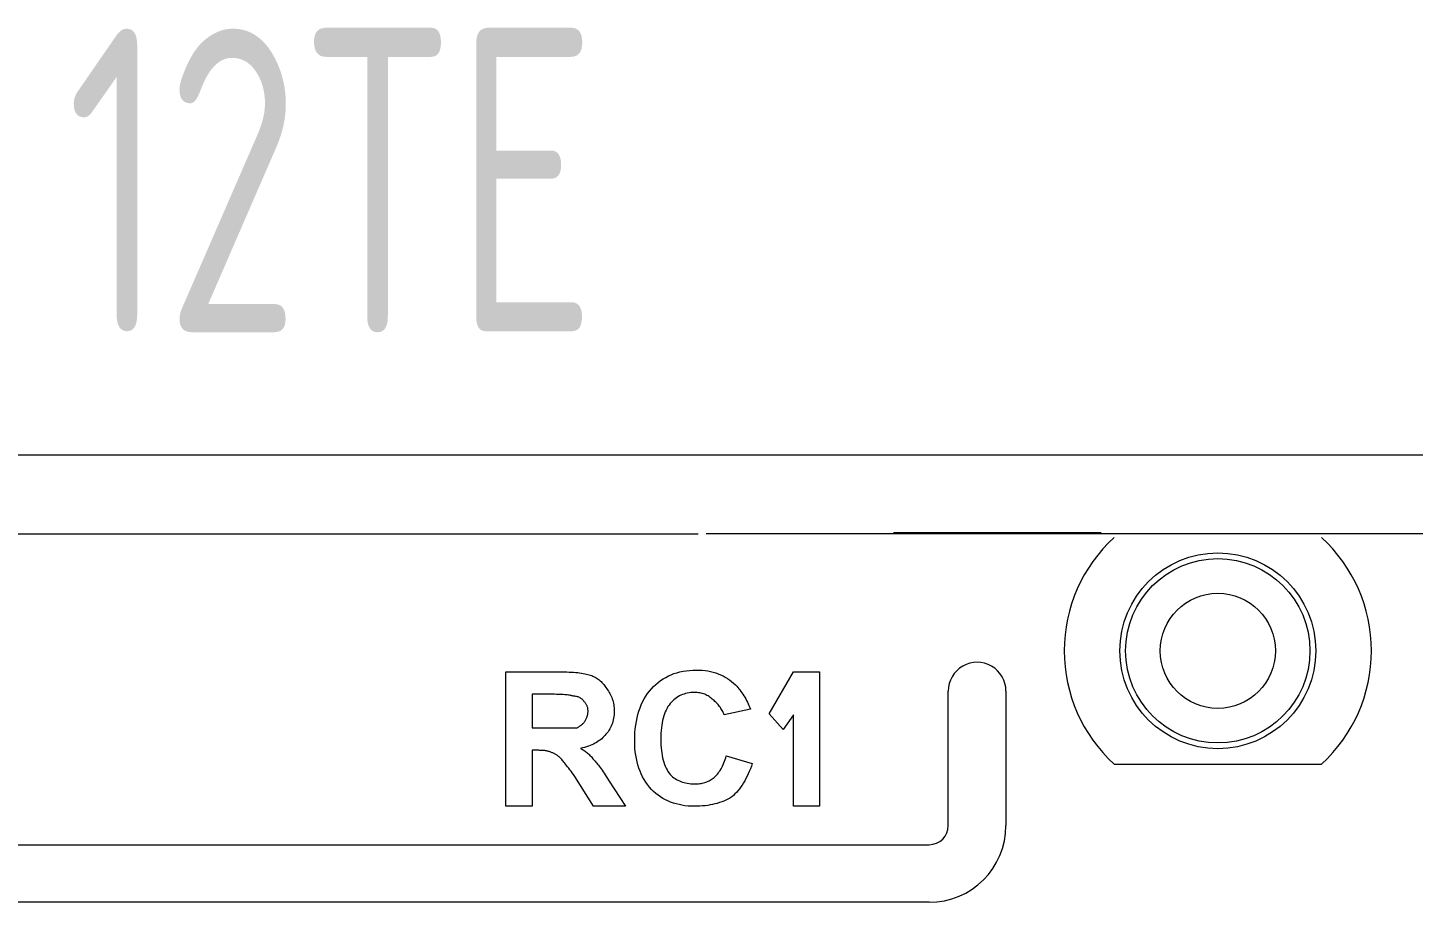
# Model space of a CAD drawing. Extents: x -194 to 239, y -574 to -265.
# Drawn here: x -101.1 to -89.69, y -297.96 to -290.76 of the extents above; entities that cross this region are included whole.
import ezdxf

# ---------------------------------------------------------------- set-up
doc = ezdxf.new("R2010")
doc.units = 0
doc.header["$LTSCALE"] = 0.5
doc.layers.get('0').update_dxf_attribs({"linetype": 'CONTINUOUS'})
doc.layers.add('1', color=7, linetype='CONTINUOUS')
doc.layers.add('UMRISSE', color=7, linetype='CONTINUOUS')
doc.layers.add('VISIBLE', color=7, linetype='CONTINUOUS', lineweight=0)
doc.styles.add('ISO3098-1', font='isoct.shx')

msp = doc.modelspace()

# ---------------------------------------------------------------- linework, layer by layer
at = {"lineweight": 5}
for p, q in [((-108.32071, -294.92919), (-95.57732, -294.92919)), ((-94.99109, -296.41125), (-94.79149, -296.0662)), ((-94.99109, -296.41125), (-94.87573, -296.54096))]:
    msp.add_line(p, q, dxfattribs=at)
at = {"layer": '1', "lineweight": 5}
msp.add_line((-152.7448, -294.27977), (-76.27425, -294.27977), dxfattribs=at)
at = {"layer": 'UMRISSE', "lineweight": 5}
msp.add_line((-76.23346, -294.92834), (-95.50982, -294.92834), dxfattribs=at)
at = {"layer": 'VISIBLE', "color": 7, "lineweight": 5}
for p, q in [((-92.25851, -294.91997), (-93.96714, -294.91997)), ((-97.15936, -296.06658), (-96.69816, -296.06658)), ((-97.15936, -297.17346), (-97.15936, -296.06658)), ((-96.69816, -296.06658), (-96.67738, -296.0667)), ((-96.67738, -296.0667), (-96.65732, -296.06706)), ((-96.65732, -296.06706), (-96.63798, -296.06766)), ((-96.63798, -296.06766), (-96.61937, -296.0685)), ((-96.61937, -296.0685), (-96.60147, -296.06958)), ((-96.60147, -296.06958), (-96.5843, -296.0709)), ((-96.5843, -296.0709), (-96.56784, -296.07246)), ((-96.56784, -296.07246), (-96.55211, -296.07427)), ((-96.55211, -296.07427), (-96.5371, -296.07631)), ((-96.5371, -296.07631), (-96.5228, -296.07859)), ((-96.5228, -296.07859), (-96.50923, -296.08111)), ((-96.50923, -296.08111), (-96.49638, -296.08387)), ((-96.49638, -296.08387), (-96.48425, -296.08688)), ((-95.79882, -296.08964), (-95.7754, -296.08063)), ((-95.7754, -296.08063), (-95.75125, -296.07282)), ((-95.75125, -296.07282), (-95.72639, -296.06622)), ((-95.72639, -296.06622), (-95.70081, -296.06081)), ((-95.70081, -296.06081), (-95.67451, -296.05661)), ((-95.67451, -296.05661), (-95.64748, -296.05361)), ((-95.64748, -296.05361), (-95.61974, -296.05181)), ((-95.61951, -296.05207), (-95.59104, -296.05147)), ((-95.59128, -296.05121), (-95.56659, -296.05169)), ((-95.56659, -296.05169), (-95.54251, -296.05313)), ((-95.54251, -296.05313), (-95.51903, -296.05553)), ((-95.51903, -296.05553), (-95.49615, -296.05889)), ((-95.49615, -296.05889), (-95.47387, -296.06322)), ((-95.47387, -296.06322), (-95.4522, -296.0685)), ((-95.4522, -296.0685), (-95.43112, -296.07475)), ((-95.43112, -296.07475), (-95.41064, -296.08195)), ((-95.41064, -296.08195), (-95.39076, -296.09012)), ((-94.79149, -296.0662), (-94.57648, -296.0662)), ((-94.57648, -296.06658), (-94.57648, -296.77375)), ((-94.57648, -296.08195), (-94.57648, -297.17346)), ((-96.48425, -296.08688), (-96.47284, -296.09012)), ((-96.47284, -296.09012), (-96.46215, -296.0936)), ((-96.46215, -296.0936), (-96.45218, -296.09733)), ((-96.45218, -296.09733), (-96.44269, -296.10135)), ((-96.44269, -296.10135), (-96.43345, -296.10573)), ((-96.43345, -296.10573), (-96.42444, -296.11048)), ((-96.42444, -296.11048), (-96.41567, -296.11558)), ((-96.41567, -296.11558), (-96.40714, -296.12105)), ((-96.40714, -296.12105), (-96.39886, -296.12687)), ((-96.39886, -296.12687), (-96.39081, -296.13306)), ((-96.39081, -296.13306), (-96.383, -296.1396)), ((-96.383, -296.1396), (-96.37544, -296.14651)), ((-96.37544, -296.14651), (-96.36811, -296.15377)), ((-96.36811, -296.15377), (-96.36102, -296.1614)), ((-96.36102, -296.1614), (-96.35418, -296.16939)), ((-96.35418, -296.16939), (-96.34757, -296.17774)), ((-96.34757, -296.17774), (-96.34121, -296.18644)), ((-96.34121, -296.18644), (-96.33508, -296.19551)), ((-96.33508, -296.19551), (-96.3292, -296.20494)), ((-95.96024, -296.20494), (-95.94258, -296.18632)), ((-95.94258, -296.18632), (-95.9242, -296.16891)), ((-95.9242, -296.16891), (-95.90511, -296.15269)), ((-95.90511, -296.15269), (-95.88529, -296.13768)), ((-95.88529, -296.13768), (-95.86475, -296.12387)), ((-95.86475, -296.12387), (-95.84349, -296.11126)), ((-95.84349, -296.11126), (-95.82152, -296.09985)), ((-95.82152, -296.09985), (-95.79882, -296.08964)), ((-95.39076, -296.09012), (-95.37149, -296.09925)), ((-95.37149, -296.09925), (-95.35281, -296.10934)), ((-95.35281, -296.10934), (-95.33473, -296.12039)), ((-95.33473, -296.12039), (-95.31726, -296.1324)), ((-95.31726, -296.1324), (-95.30038, -296.14537)), ((-95.30038, -296.14537), (-95.28411, -296.1593)), ((-95.28411, -296.1593), (-95.26844, -296.17419)), ((-95.26844, -296.17419), (-95.25895, -296.18398)), ((-95.25895, -296.18398), (-95.2497, -296.19413)), ((-95.2497, -296.19413), (-95.24069, -296.20464)), ((-96.77502, -296.25106), (-96.94413, -296.25106)), ((-96.94413, -296.25106), (-96.94413, -296.52778)), ((-96.75815, -296.25112), (-96.77502, -296.25106)), ((-96.74211, -296.2513), (-96.75815, -296.25112)), ((-96.72692, -296.2516), (-96.74211, -296.2513)), ((-96.71257, -296.25202), (-96.72692, -296.2516)), ((-96.69906, -296.25256), (-96.71257, -296.25202)), ((-96.68639, -296.25322), (-96.69906, -296.25256)), ((-96.67456, -296.254), (-96.68639, -296.25322)), ((-96.66357, -296.2549), (-96.67456, -296.254)), ((-96.65342, -296.25592), (-96.66357, -296.2549)), ((-96.64411, -296.25706), (-96.65342, -296.25592)), ((-96.63564, -296.25833), (-96.64411, -296.25706)), ((-96.62802, -296.25971), (-96.63564, -296.25833)), ((-96.62123, -296.26121), (-96.62802, -296.25971)), ((-96.61528, -296.26283), (-96.62123, -296.26121)), ((-96.61018, -296.26457), (-96.61528, -296.26283)), ((-96.60592, -296.26643), (-96.61018, -296.26457)), ((-96.59835, -296.26661), (-96.60592, -296.26643)), ((-96.59102, -296.26715), (-96.59835, -296.26661)), ((-96.58394, -296.26805), (-96.59102, -296.26715)), ((-96.57709, -296.26931), (-96.58394, -296.26805)), ((-96.57049, -296.27094), (-96.57709, -296.26931)), ((-96.56412, -296.27292), (-96.57049, -296.27094)), ((-96.55799, -296.27526), (-96.56412, -296.27292)), ((-96.55211, -296.27796), (-96.55799, -296.27526)), ((-96.54646, -296.28102), (-96.55211, -296.27796)), ((-96.54106, -296.28445), (-96.54646, -296.28102)), ((-96.5359, -296.28823), (-96.54106, -296.28445)), ((-96.53097, -296.29237), (-96.5359, -296.28823)), ((-96.52629, -296.29688), (-96.53097, -296.29237)), ((-96.52184, -296.30174), (-96.52629, -296.29688)), ((-96.51764, -296.30697), (-96.52184, -296.30174)), ((-96.51368, -296.31255), (-96.51764, -296.30697)), ((-96.50995, -296.31646), (-96.51368, -296.31255)), ((-96.3292, -296.20494), (-96.32175, -296.21467)), ((-96.32175, -296.21467), (-96.31478, -296.22464)), ((-96.31478, -296.22464), (-96.3083, -296.23484)), ((-96.3083, -296.23484), (-96.30229, -296.24529)), ((-96.30229, -296.24529), (-96.29677, -296.25598)), ((-96.29677, -296.25598), (-96.29172, -296.26691)), ((-96.29172, -296.26691), (-96.28716, -296.27808)), ((-96.28716, -296.27808), (-96.28308, -296.28949)), ((-96.28308, -296.28949), (-96.27947, -296.30114)), ((-96.27947, -296.30114), (-96.27635, -296.31303)), ((-96.27635, -296.31303), (-96.27371, -296.32516)), ((-96.04455, -296.33753), (-96.0332, -296.31303)), ((-96.0332, -296.31303), (-96.02077, -296.28949)), ((-96.02077, -296.28949), (-96.00726, -296.26691)), ((-96.00726, -296.26691), (-95.99266, -296.24529)), ((-95.99266, -296.24529), (-95.97699, -296.22464)), ((-95.97699, -296.22464), (-95.96024, -296.20494)), ((-95.78657, -296.30631), (-95.79671, -296.31676)), ((-95.77606, -296.29658), (-95.78657, -296.30631)), ((-95.76519, -296.28757), (-95.77606, -296.29658)), ((-95.75396, -296.27928), (-95.76519, -296.28757)), ((-95.74237, -296.27172), (-95.75396, -296.27928)), ((-95.73042, -296.26487), (-95.74237, -296.27172)), ((-95.71811, -296.25875), (-95.73042, -296.26487)), ((-95.70543, -296.25334), (-95.71811, -296.25875)), ((-95.6924, -296.24866), (-95.70543, -296.25334)), ((-95.67901, -296.24469), (-95.6924, -296.24866)), ((-95.66526, -296.24145), (-95.67901, -296.24469)), ((-95.65115, -296.23893), (-95.66526, -296.24145)), ((-95.63668, -296.23713), (-95.65115, -296.23893)), ((-95.62184, -296.23605), (-95.63668, -296.23713)), ((-95.60665, -296.23569), (-95.62184, -296.23605)), ((-95.59524, -296.23593), (-95.60665, -296.23569)), ((-95.58407, -296.23665), (-95.59524, -296.23593)), ((-95.57314, -296.23785), (-95.58407, -296.23665)), ((-95.56245, -296.23953), (-95.57314, -296.23785)), ((-95.552, -296.24169), (-95.56245, -296.23953)), ((-95.54179, -296.24433), (-95.552, -296.24169)), ((-95.53182, -296.24746), (-95.54179, -296.24433)), ((-95.5221, -296.25106), (-95.53182, -296.24746)), ((-95.51261, -296.25514), (-95.5221, -296.25106)), ((-95.50336, -296.25971), (-95.51261, -296.25514)), ((-95.49435, -296.26475), (-95.50336, -296.25971)), ((-95.48558, -296.27028), (-95.49435, -296.26475)), ((-95.47706, -296.27628), (-95.48558, -296.27028)), ((-95.46877, -296.28277), (-95.47706, -296.27628)), ((-95.46072, -296.28973), (-95.46877, -296.28277)), ((-95.45292, -296.29718), (-95.46072, -296.28973)), ((-95.44535, -296.30306), (-95.45292, -296.29718)), ((-95.43802, -296.30919), (-95.44535, -296.30306)), ((-95.43094, -296.31555), (-95.43802, -296.30919)), ((-95.24069, -296.20464), (-95.23192, -296.21551)), ((-95.23192, -296.21551), (-95.2234, -296.22674)), ((-95.2234, -296.22674), (-95.21511, -296.23833)), ((-95.21511, -296.23833), (-95.20706, -296.25028)), ((-95.20706, -296.25028), (-95.19926, -296.26259)), ((-95.19926, -296.26259), (-95.19169, -296.27526)), ((-95.19169, -296.27526), (-95.18436, -296.28829)), ((-95.18436, -296.28829), (-95.17728, -296.30168)), ((-95.17728, -296.30168), (-95.17043, -296.31543)), ((-93.51614, -297.33159), (-93.51614, -296.2247)), ((-93.04176, -296.2247), (-93.04176, -297.33159)), ((-96.50647, -296.32048), (-96.50995, -296.31646)), ((-96.50323, -296.32462), (-96.50647, -296.32048)), ((-96.50022, -296.32889), (-96.50323, -296.32462)), ((-96.49746, -296.33327), (-96.50022, -296.32889)), ((-96.49494, -296.33777), (-96.49746, -296.33327)), ((-96.49266, -296.3424), (-96.49494, -296.33777)), ((-96.49062, -296.34714), (-96.49266, -296.3424)), ((-96.48881, -296.35201), (-96.49062, -296.34714)), ((-96.48725, -296.35699), (-96.48881, -296.35201)), ((-96.48881, -296.42977), (-96.48725, -296.42401)), ((-96.48593, -296.3621), (-96.48725, -296.35699)), ((-96.48725, -296.42401), (-96.48593, -296.41824)), ((-96.48485, -296.36732), (-96.48593, -296.3621)), ((-96.48593, -296.41824), (-96.48485, -296.41248)), ((-96.48401, -296.37266), (-96.48485, -296.36732)), ((-96.48485, -296.41248), (-96.48401, -296.40671)), ((-96.48341, -296.37813), (-96.48401, -296.37266)), ((-96.48401, -296.40671), (-96.48341, -296.40095)), ((-96.48305, -296.38371), (-96.48341, -296.37813)), ((-96.48341, -296.40095), (-96.48305, -296.39518)), ((-96.48293, -296.38942), (-96.48305, -296.38371)), ((-96.48305, -296.39518), (-96.48293, -296.38942)), ((-96.27371, -296.32516), (-96.27155, -296.33753)), ((-96.27155, -296.33753), (-96.26986, -296.35014)), ((-96.2689, -296.41945), (-96.27041, -296.43392)), ((-96.26986, -296.35014), (-96.26866, -296.363)), ((-96.268, -296.40461), (-96.2689, -296.41945)), ((-96.26866, -296.363), (-96.26794, -296.37609)), ((-96.2677, -296.38942), (-96.268, -296.40461)), ((-96.26794, -296.37609), (-96.2677, -296.38942)), ((-96.07914, -296.44515), (-96.07211, -296.4168)), ((-96.07211, -296.4168), (-96.06401, -296.38942)), ((-96.06401, -296.38942), (-96.05482, -296.363)), ((-96.05482, -296.363), (-96.04455, -296.33753)), ((-95.85334, -296.41224), (-95.85905, -296.42923)), ((-95.84704, -296.39608), (-95.85334, -296.41224)), ((-95.84013, -296.38077), (-95.84704, -296.39608)), ((-95.83263, -296.3663), (-95.84013, -296.38077)), ((-95.82452, -296.35267), (-95.83263, -296.3663)), ((-95.81581, -296.33988), (-95.82452, -296.35267)), ((-95.8065, -296.32793), (-95.81581, -296.33988)), ((-95.79671, -296.31676), (-95.8065, -296.32793)), ((-95.42409, -296.32216), (-95.43094, -296.31555)), ((-95.41748, -296.32901), (-95.42409, -296.32216)), ((-95.41112, -296.33609), (-95.41748, -296.32901)), ((-95.40499, -296.34342), (-95.41112, -296.33609)), ((-95.39911, -296.35099), (-95.40499, -296.34342)), ((-95.39346, -296.35879), (-95.39911, -296.35099)), ((-95.38806, -296.36684), (-95.39346, -296.35879)), ((-95.38289, -296.37513), (-95.38806, -296.36684)), ((-95.37797, -296.38365), (-95.38289, -296.37513)), ((-95.37329, -296.39242), (-95.37797, -296.38365)), ((-95.36884, -296.40143), (-95.37329, -296.39242)), ((-95.36464, -296.41068), (-95.36884, -296.40143)), ((-95.36068, -296.42017), (-95.36464, -296.41068)), ((-95.14545, -296.37405), (-95.36068, -296.42017)), ((-95.17043, -296.31543), (-95.16382, -296.32955)), ((-95.16382, -296.32955), (-95.15746, -296.34402)), ((-95.15746, -296.34402), (-95.15133, -296.35885)), ((-95.15133, -296.35885), (-95.14545, -296.37405)), ((-94.7917, -296.42017), (-94.87573, -296.54096)), ((-94.7917, -297.17346), (-94.7917, -296.42017)), ((-94.7917, -296.77375), (-94.7917, -296.42017)), ((-96.94413, -296.52778), (-96.57517, -296.52778)), ((-96.57517, -296.52778), (-96.57133, -296.5258)), ((-96.57133, -296.5258), (-96.56748, -296.5237)), ((-96.56748, -296.5237), (-96.56364, -296.52147)), ((-96.56364, -296.52147), (-96.5598, -296.51913)), ((-96.5598, -296.51913), (-96.55595, -296.51667)), ((-96.55595, -296.51667), (-96.55211, -296.51409)), ((-96.55211, -296.51409), (-96.54827, -296.51138)), ((-96.54827, -296.51138), (-96.54442, -296.50856)), ((-96.54442, -296.50856), (-96.54058, -296.50562)), ((-96.54058, -296.50562), (-96.53674, -296.50256)), ((-96.53674, -296.50256), (-96.53289, -296.49937)), ((-96.53289, -296.49937), (-96.52905, -296.49607)), ((-96.52905, -296.49607), (-96.52521, -296.49265)), ((-96.52521, -296.49265), (-96.52136, -296.48911)), ((-96.52136, -296.48911), (-96.51752, -296.48544)), ((-96.51752, -296.48544), (-96.51368, -296.48166)), ((-96.51368, -296.48166), (-96.50995, -296.47589)), ((-96.50995, -296.47589), (-96.50647, -296.47013)), ((-96.50647, -296.47013), (-96.50323, -296.46436)), ((-96.50323, -296.46436), (-96.50022, -296.4586)), ((-96.50022, -296.4586), (-96.49746, -296.45283)), ((-96.49746, -296.45283), (-96.49494, -296.44707)), ((-96.49494, -296.44707), (-96.49266, -296.4413)), ((-96.49266, -296.4413), (-96.49062, -296.43554)), ((-96.49062, -296.43554), (-96.48881, -296.42977)), ((-96.30403, -296.53673), (-96.31094, -296.54796)), ((-96.29773, -296.52514), (-96.30403, -296.53673)), ((-96.29202, -296.51319), (-96.29773, -296.52514)), ((-96.28692, -296.50088), (-96.29202, -296.51319)), ((-96.28242, -296.4882), (-96.28692, -296.50088)), ((-96.27851, -296.47517), (-96.28242, -296.4882)), ((-96.27521, -296.46178), (-96.27851, -296.47517)), ((-96.27251, -296.44803), (-96.27521, -296.46178)), ((-96.27041, -296.43392), (-96.27251, -296.44803)), ((-96.09643, -296.56813), (-96.09373, -296.53595)), ((-96.09373, -296.53595), (-96.08995, -296.50472)), ((-96.08995, -296.50472), (-96.08508, -296.47445)), ((-96.08508, -296.47445), (-96.07914, -296.44515)), ((-95.87857, -296.52682), (-95.88067, -296.54886)), ((-95.87586, -296.50562), (-95.87857, -296.52682)), ((-95.87256, -296.48526), (-95.87586, -296.50562)), ((-95.86866, -296.46575), (-95.87256, -296.48526)), ((-95.86415, -296.44707), (-95.86866, -296.46575)), ((-95.85905, -296.42923), (-95.86415, -296.44707)), ((-96.42528, -296.65461), (-96.43807, -296.66115)), ((-96.41309, -296.6477), (-96.42528, -296.65461)), ((-96.4015, -296.64044), (-96.41309, -296.6477)), ((-96.39051, -296.63281), (-96.4015, -296.64044)), ((-96.38012, -296.62482), (-96.39051, -296.63281)), ((-96.37033, -296.61648), (-96.38012, -296.62482)), ((-96.36114, -296.60777), (-96.37033, -296.61648)), ((-96.35256, -296.5987), (-96.36114, -296.60777)), ((-96.34457, -296.58927), (-96.35256, -296.5987)), ((-96.33526, -296.57948), (-96.34457, -296.58927)), ((-96.32655, -296.56934), (-96.33526, -296.57948)), ((-96.31845, -296.55883), (-96.32655, -296.56934)), ((-96.31094, -296.54796), (-96.31845, -296.55883)), ((-96.0986, -296.63539), (-96.09806, -296.60128)), ((-96.09806, -296.66578), (-96.0986, -296.63539)), ((-96.09806, -296.60128), (-96.09643, -296.56813)), ((-95.88307, -296.59546), (-95.88337, -296.62002)), ((-95.88337, -296.62002), (-95.88307, -296.64458)), ((-95.88217, -296.57174), (-95.88307, -296.59546)), ((-95.88307, -296.64458), (-95.88217, -296.6683)), ((-95.88067, -296.54886), (-95.88217, -296.57174)), ((-96.89801, -296.71226), (-96.94413, -296.71226)), ((-96.94413, -296.71226), (-96.94413, -297.17346)), ((-96.88858, -296.71232), (-96.89801, -296.71226)), ((-96.87951, -296.7125), (-96.88858, -296.71232)), ((-96.87081, -296.7128), (-96.87951, -296.7125)), ((-96.86246, -296.71322), (-96.87081, -296.7128)), ((-96.85447, -296.71376), (-96.86246, -296.71322)), ((-96.84685, -296.71442), (-96.85447, -296.71376)), ((-96.83958, -296.7152), (-96.84685, -296.71442)), ((-96.83267, -296.7161), (-96.83958, -296.7152)), ((-96.82613, -296.71712), (-96.83267, -296.7161)), ((-96.81994, -296.71826), (-96.82613, -296.71712)), ((-96.81412, -296.71953), (-96.81994, -296.71826)), ((-96.80865, -296.72091), (-96.81412, -296.71953)), ((-96.80355, -296.72241), (-96.80865, -296.72091)), ((-96.7988, -296.72403), (-96.80355, -296.72241)), ((-96.79442, -296.72577), (-96.7988, -296.72403)), ((-96.7904, -296.72763), (-96.79442, -296.72577)), ((-96.78469, -296.72961), (-96.7904, -296.72763)), ((-96.77911, -296.73172), (-96.78469, -296.72961)), ((-96.77364, -296.73394), (-96.77911, -296.73172)), ((-96.7683, -296.73628), (-96.77364, -296.73394)), ((-96.76307, -296.73874), (-96.7683, -296.73628)), ((-96.75797, -296.74132), (-96.76307, -296.73874)), ((-96.75298, -296.74403), (-96.75797, -296.74132)), ((-96.74812, -296.74685), (-96.75298, -296.74403)), ((-96.74338, -296.74979), (-96.74812, -296.74685)), ((-96.73875, -296.75285), (-96.74338, -296.74979)), ((-96.73425, -296.75604), (-96.73875, -296.75285)), ((-96.72986, -296.75934), (-96.73425, -296.75604)), ((-96.7256, -296.76276), (-96.72986, -296.75934)), ((-96.72146, -296.76631), (-96.7256, -296.76276)), ((-96.71743, -296.76997), (-96.72146, -296.76631)), ((-96.52743, -296.69286), (-96.54442, -296.69689)), ((-96.54442, -296.69689), (-96.5368, -296.70085)), ((-96.5368, -296.70085), (-96.52929, -296.70505)), ((-96.52929, -296.70505), (-96.5219, -296.7095)), ((-96.51103, -296.68848), (-96.52743, -296.69286)), ((-96.5219, -296.7095), (-96.51464, -296.71418)), ((-96.51464, -296.71418), (-96.50749, -296.71911)), ((-96.49524, -296.68373), (-96.51103, -296.68848)), ((-96.50749, -296.71911), (-96.50046, -296.72427)), ((-96.50046, -296.72427), (-96.49356, -296.72967)), ((-96.48005, -296.67863), (-96.49524, -296.68373)), ((-96.49356, -296.72967), (-96.48677, -296.73532)), ((-96.48677, -296.73532), (-96.48011, -296.7412)), ((-96.48011, -296.7412), (-96.47356, -296.74733)), ((-96.46545, -296.67317), (-96.48005, -296.67863)), ((-96.47356, -296.74733), (-96.46714, -296.7537)), ((-96.46714, -296.7537), (-96.46083, -296.7603)), ((-96.45146, -296.66734), (-96.46545, -296.67317)), ((-96.46083, -296.7603), (-96.45464, -296.76715)), ((-96.45464, -296.76715), (-96.44858, -296.77423)), ((-96.43807, -296.66115), (-96.45146, -296.66734)), ((-96.09643, -296.69544), (-96.09806, -296.66578)), ((-96.09373, -296.72439), (-96.09643, -296.69544)), ((-96.08995, -296.75261), (-96.09373, -296.72439)), ((-96.08508, -296.78012), (-96.08995, -296.75261)), ((-95.88217, -296.6683), (-95.88067, -296.69118)), ((-95.88067, -296.69118), (-95.87857, -296.71322)), ((-95.87857, -296.71322), (-95.87586, -296.73442)), ((-95.87586, -296.73442), (-95.87256, -296.75478)), ((-95.87256, -296.75478), (-95.86866, -296.77429)), ((-95.34933, -296.77351), (-95.3453, -296.75838)), ((-95.3453, -296.75838), (-95.13008, -296.81987)), ((-96.71353, -296.77375), (-96.71743, -296.76997)), ((-96.70945, -296.77796), (-96.71353, -296.77375)), ((-96.70488, -296.78288), (-96.70945, -296.77796)), ((-96.69984, -296.78853), (-96.70488, -296.78288)), ((-96.69431, -296.79489), (-96.69984, -296.78853)), ((-96.68831, -296.80198), (-96.69431, -296.79489)), ((-96.68182, -296.80978), (-96.68831, -296.80198)), ((-96.67486, -296.81831), (-96.68182, -296.80978)), ((-96.66741, -296.82756), (-96.67486, -296.81831)), ((-96.65948, -296.83753), (-96.66741, -296.82756)), ((-96.65108, -296.84822), (-96.65948, -296.83753)), ((-96.64219, -296.85963), (-96.65108, -296.84822)), ((-96.63282, -296.87176), (-96.64219, -296.85963)), ((-96.62297, -296.88461), (-96.63282, -296.87176)), ((-96.44858, -296.77423), (-96.44263, -296.78156)), ((-96.44263, -296.78156), (-96.43681, -296.78913)), ((-96.43681, -296.78913), (-96.43092, -296.79519)), ((-96.43092, -296.79519), (-96.4248, -296.80186)), ((-96.4248, -296.80186), (-96.41843, -296.80912)), ((-96.41843, -296.80912), (-96.41183, -296.81699)), ((-96.41183, -296.81699), (-96.40498, -296.82546)), ((-96.40498, -296.82546), (-96.3979, -296.83453)), ((-96.3979, -296.83453), (-96.39057, -296.84419)), ((-96.39057, -296.84419), (-96.383, -296.85446)), ((-96.383, -296.85446), (-96.3752, -296.86533)), ((-96.3752, -296.86533), (-96.36715, -296.8768)), ((-96.36715, -296.8768), (-96.35886, -296.88887)), ((-96.07914, -296.8069), (-96.08508, -296.78012)), ((-96.07211, -296.83296), (-96.07914, -296.8069)), ((-96.06401, -296.85831), (-96.07211, -296.83296)), ((-96.05482, -296.88293), (-96.06401, -296.85831)), ((-96.04455, -296.90683), (-96.05482, -296.88293)), ((-95.86866, -296.77429), (-95.86415, -296.79297)), ((-95.86415, -296.79297), (-95.85905, -296.8108)), ((-95.85905, -296.8108), (-95.85334, -296.8278)), ((-95.85334, -296.8278), (-95.84704, -296.84395)), ((-95.84704, -296.84395), (-95.84013, -296.85927)), ((-95.84013, -296.85927), (-95.83263, -296.87374)), ((-95.83263, -296.87374), (-95.82452, -296.88737)), ((-95.40175, -296.88809), (-95.39449, -296.87728)), ((-95.39449, -296.87728), (-95.38758, -296.86599)), ((-95.38758, -296.86599), (-95.38103, -296.85422)), ((-95.38103, -296.85422), (-95.37485, -296.84197)), ((-95.37485, -296.84197), (-95.36902, -296.82924)), ((-95.36902, -296.82924), (-95.36356, -296.81603)), ((-95.36356, -296.81603), (-95.35845, -296.80234)), ((-95.35845, -296.80234), (-95.35371, -296.78817)), ((-95.35371, -296.78817), (-95.34933, -296.77351)), ((-95.14617, -296.86455), (-95.15476, -296.88581)), ((-95.13794, -296.84257), (-95.14617, -296.86455)), ((-95.13008, -296.81987), (-95.13794, -296.84257)), ((-92.15116, -296.82558), (-90.44252, -296.82558)), ((-96.61264, -296.89818), (-96.62297, -296.88461)), ((-96.60183, -296.91247), (-96.61264, -296.89818)), ((-96.59054, -296.92749), (-96.60183, -296.91247)), ((-96.43681, -297.17346), (-96.59054, -296.92749)), ((-96.35886, -296.88887), (-96.35033, -296.90154)), ((-96.35033, -296.90154), (-96.34157, -296.91481)), ((-96.34157, -296.91481), (-96.33256, -296.92869)), ((-96.33256, -296.92869), (-96.32331, -296.94316)), ((-96.32331, -296.94316), (-96.31382, -296.95823)), ((-96.31382, -296.95823), (-96.17546, -297.17346)), ((-96.0332, -296.93001), (-96.04455, -296.90683)), ((-96.02077, -296.95247), (-96.0332, -296.93001)), ((-96.00726, -296.97421), (-96.02077, -296.95247)), ((-95.99266, -296.99522), (-96.00726, -296.97421)), ((-95.97699, -297.01552), (-95.99266, -296.99522)), ((-95.82452, -296.88737), (-95.81581, -296.90016)), ((-95.81581, -296.90016), (-95.8065, -296.91211)), ((-95.8065, -296.91211), (-95.79671, -296.92142)), ((-95.79671, -296.92142), (-95.78657, -296.93013)), ((-95.78657, -296.93013), (-95.77606, -296.93824)), ((-95.77606, -296.93824), (-95.76519, -296.94574)), ((-95.76519, -296.94574), (-95.75396, -296.95265)), ((-95.75396, -296.95265), (-95.74237, -296.95895)), ((-95.74237, -296.95895), (-95.73042, -296.96466)), ((-95.73042, -296.96466), (-95.71811, -296.96976)), ((-95.71811, -296.96976), (-95.70543, -296.97427)), ((-95.70543, -296.97427), (-95.6924, -296.97817)), ((-95.6924, -296.97817), (-95.67901, -296.98147)), ((-95.67901, -296.98147), (-95.66526, -296.98418)), ((-95.66526, -296.98418), (-95.65115, -296.98628)), ((-95.65115, -296.98628), (-95.63668, -296.98778)), ((-95.63668, -296.98778), (-95.62184, -296.98868)), ((-95.62184, -296.98868), (-95.60665, -296.98898)), ((-95.60665, -296.98898), (-95.59524, -296.9888)), ((-95.59524, -296.9888), (-95.58407, -296.98826)), ((-95.58407, -296.98826), (-95.57314, -296.98736)), ((-95.57314, -296.98736), (-95.56245, -296.9861)), ((-95.56245, -296.9861), (-95.552, -296.98448)), ((-95.552, -296.98448), (-95.54179, -296.98249)), ((-95.54179, -296.98249), (-95.53182, -296.98015)), ((-95.53182, -296.98015), (-95.5221, -296.97745)), ((-95.5221, -296.97745), (-95.51261, -296.97439)), ((-95.51261, -296.97439), (-95.50336, -296.97096)), ((-95.50336, -296.97096), (-95.49435, -296.96718)), ((-95.49435, -296.96718), (-95.48558, -296.96304)), ((-95.48558, -296.96304), (-95.47706, -296.95853)), ((-95.47706, -296.95853), (-95.46877, -296.95367)), ((-95.46877, -296.95367), (-95.46072, -296.94844)), ((-95.46072, -296.94844), (-95.45292, -296.94286)), ((-95.45292, -296.94286), (-95.44349, -296.93493)), ((-95.44349, -296.93493), (-95.43442, -296.92653)), ((-95.43442, -296.92653), (-95.42571, -296.91764)), ((-95.42571, -296.91764), (-95.41736, -296.90827)), ((-95.41736, -296.90827), (-95.40938, -296.89842)), ((-95.40938, -296.89842), (-95.40175, -296.88809)), ((-95.2031, -296.98129), (-95.21385, -296.99823)), ((-95.19271, -296.96364), (-95.2031, -296.98129)), ((-95.18268, -296.94526), (-95.19271, -296.96364)), ((-95.17301, -296.92616), (-95.18268, -296.94526)), ((-95.1637, -296.90635), (-95.17301, -296.92616)), ((-95.15476, -296.88581), (-95.1637, -296.90635)), ((-95.96024, -297.0351), (-95.97699, -297.01552)), ((-95.94264, -297.05185), (-95.96024, -297.0351)), ((-95.92444, -297.06753), (-95.94264, -297.05185)), ((-95.90565, -297.08212), (-95.92444, -297.06753)), ((-95.88625, -297.09563), (-95.90565, -297.08212)), ((-95.86625, -297.10806), (-95.88625, -297.09563)), ((-95.84566, -297.11941), (-95.86625, -297.10806)), ((-95.3148, -297.1059), (-95.33089, -297.11461)), ((-95.29918, -297.09659), (-95.3148, -297.1059)), ((-95.28591, -297.0847), (-95.29918, -297.09659)), ((-95.273, -297.07209), (-95.28591, -297.0847)), ((-95.26045, -297.05876), (-95.273, -297.07209)), ((-95.24826, -297.04471), (-95.26045, -297.05876)), ((-95.23643, -297.02993), (-95.24826, -297.04471)), ((-95.22496, -297.01444), (-95.23643, -297.02993)), ((-95.21385, -296.99823), (-95.22496, -297.01444)), ((-96.94413, -297.17346), (-97.15936, -297.17346)), ((-96.17546, -297.17346), (-96.43681, -297.17346)), ((-95.82446, -297.12968), (-95.84566, -297.11941)), ((-95.80266, -297.13887), (-95.82446, -297.12968)), ((-95.78026, -297.14698), (-95.80266, -297.13887)), ((-95.75726, -297.154), (-95.78026, -297.14698)), ((-95.73366, -297.15995), (-95.75726, -297.154)), ((-95.70946, -297.16481), (-95.73366, -297.15995)), ((-95.68466, -297.1686), (-95.70946, -297.16481)), ((-95.65925, -297.1713), (-95.68466, -297.1686)), ((-95.63325, -297.17292), (-95.65925, -297.1713)), ((-95.60665, -297.17346), (-95.63325, -297.17292)), ((-95.58383, -297.17316), (-95.60665, -297.17346)), ((-95.56149, -297.17226), (-95.58383, -297.17316)), ((-95.53963, -297.17076), (-95.56149, -297.17226)), ((-95.51825, -297.16866), (-95.53963, -297.17076)), ((-95.49735, -297.16595), (-95.51825, -297.16866)), ((-95.47694, -297.16265), (-95.49735, -297.16595)), ((-95.457, -297.15875), (-95.47694, -297.16265)), ((-95.43754, -297.15424), (-95.457, -297.15875)), ((-95.41857, -297.14914), (-95.43754, -297.15424)), ((-95.40007, -297.14343), (-95.41857, -297.14914)), ((-95.38205, -297.13713), (-95.40007, -297.14343)), ((-95.36452, -297.13022), (-95.38205, -297.13713)), ((-95.34746, -297.12272), (-95.36452, -297.13022)), ((-95.33089, -297.11461), (-95.34746, -297.12272)), ((-94.57648, -297.17346), (-94.7917, -297.17346)), ((-106.53305, -297.48971), (-93.67426, -297.48971)), ((-93.67426, -297.96409), (-106.53305, -297.96409))]:
    msp.add_line(p, q, dxfattribs=at)
for radius in [0.80644, 0.759, 0.47438]:
    msp.add_circle((-91.29684, -295.89264), radius, dxfattribs=at)
for centre, radius, start, end in [((-91.29684, -295.89264), 1.26501, 132.481111, 227.518885), ((-91.29684, -295.89264), 1.26501, 312.481111, 47.518885), ((-93.27895, -296.2247), 0.23719, 359.999998, 179.999998), ((-93.67426, -297.33159), 0.6325, 269.999998, 359.999998), ((-93.67426, -297.33159), 0.15813, 269.999998, 359.999998)]:
    msp.add_arc(centre, radius, start, end, dxfattribs=at)

# ---------------------------------------------------------------- texts
at = {"layer": '1', "lineweight": 5, "style": 'ISO3098-1', "width": 0.7224}
msp.add_text('12TE', height=2.5, dxfattribs=at).set_placement((-100.77547, -293.26879))

doc.saveas('drawing.dxf')
